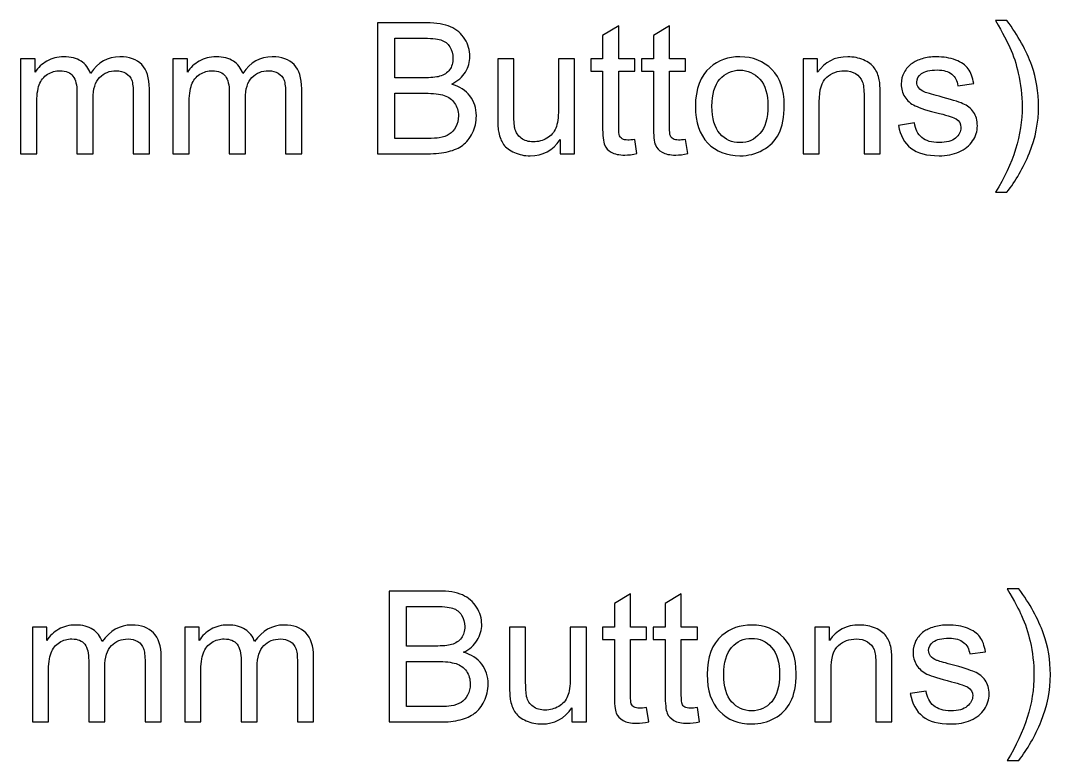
# Model space of a CAD drawing. Header units: millimetres. Extents: x 198 to 2433, y -984 to 145.
# Drawn here: x 1634.5 to 1777.5, y -302.9 to -200.2 of the extents above; entities that cross this region are included whole.
import ezdxf

# ---------------------------------------------------------------- set-up
doc = ezdxf.new("R2010")
doc.units = ezdxf.units.MM
doc.header["$MEASUREMENT"] = 0
doc.layers.add('Layer 1', color=7, linetype='Continuous')

msp = doc.modelspace()

# ---------------------------------------------------------------- linework, layer by layer
at = {"layer": 'Layer 1', "color": 250}
for points, knots in [([(1771.5139, -224.0077), (1771.5139, -224.0077), (1769.9137, -224.0077), (1769.9137, -224.0077), (1772.386, -220.0411), (1773.6221, -216.0702), (1773.6221, -212.0951), (1773.6221, -210.5415), (1773.4443, -209.0005), (1773.0887, -207.4723), (1772.8093, -206.2319), (1772.4156, -205.0424), (1771.9118, -203.8994), (1771.5901, -203.1585), (1770.9212, -201.9182), (1769.9137, -200.1825), (1769.9137, -200.1825), (1771.5139, -200.1825), (1771.5139, -200.1825), (1773.0633, -202.2568), (1774.2105, -204.3396), (1774.9556, -206.4309), (1775.5906, -208.2301), (1775.9081, -210.1139), (1775.9081, -212.0824), (1775.9081, -214.3134), (1775.4805, -216.4724), (1774.6254, -218.5552), (1773.7745, -220.638), (1772.7373, -222.4541), (1771.5139, -224.0077)], [0, 0, 0, 0, 0.1, 0.1, 0.1, 0.2, 0.2, 0.2, 0.3, 0.3, 0.3, 0.4, 0.4, 0.4, 0.5, 0.5, 0.5, 0.6, 0.6, 0.6, 0.7, 0.7, 0.7, 0.8, 0.8, 0.8, 0.9, 0.9, 0.9, 1, 1, 1, 1]), ([(1684.0829, -218.6737), (1684.0829, -218.6737), (1684.0829, -200.4873), (1684.0829, -200.4873), (1684.0829, -200.4873), (1690.907, -200.4873), (1690.907, -200.4873), (1692.2956, -200.4873), (1693.4089, -200.6693), (1694.2514, -201.0376), (1695.0896, -201.4059), (1695.7457, -201.9732), (1696.2199, -202.7394), (1696.6982, -203.5014), (1696.9353, -204.3015), (1696.9353, -205.1397), (1696.9353, -205.9144), (1696.7236, -206.6468), (1696.3045, -207.3326), (1695.8854, -208.0184), (1695.2504, -208.573), (1694.3995, -208.9963), (1695.5002, -209.318), (1696.3469, -209.8684), (1696.9353, -210.6473), (1697.528, -211.422), (1697.8243, -212.3406), (1697.8243, -213.399), (1697.8243, -214.2541), (1697.6423, -215.0457), (1697.2824, -215.7781), (1696.9226, -216.5105), (1696.4781, -217.0735), (1695.9489, -217.4714), (1695.4198, -217.8651), (1694.7551, -218.1657), (1693.9593, -218.3689), (1693.1592, -218.5721), (1692.1813, -218.6737), (1691.0213, -218.6737), (1691.0213, -218.6737), (1684.0829, -218.6737), (1684.0829, -218.6737)], [0, 0, 0, 0, 0.07142857, 0.07142857, 0.07142857, 0.14285714, 0.14285714, 0.14285714, 0.21428571, 0.21428571, 0.21428571, 0.28571429, 0.28571429, 0.28571429, 0.35714286, 0.35714286, 0.35714286, 0.42857143, 0.42857143, 0.42857143, 0.5, 0.5, 0.5, 0.57142857, 0.57142857, 0.57142857, 0.64285714, 0.64285714, 0.64285714, 0.71428571, 0.71428571, 0.71428571, 0.78571429, 0.78571429, 0.78571429, 0.85714286, 0.85714286, 0.85714286, 0.92857143, 0.92857143, 0.92857143, 1, 1, 1, 1]), ([(1719.8249, -216.6798), (1719.8249, -216.6798), (1720.1297, -218.6525), (1720.1297, -218.6525), (1719.5032, -218.7838), (1718.9401, -218.8515), (1718.4491, -218.8515), (1717.6405, -218.8515), (1717.014, -218.7245), (1716.5652, -218.4663), (1716.1207, -218.208), (1715.8075, -217.8736), (1715.6254, -217.4545), (1715.4434, -217.0354), (1715.3545, -216.1549), (1715.3545, -214.8129), (1715.3545, -214.8129), (1715.3545, -207.2183), (1715.3545, -207.2183), (1715.3545, -207.2183), (1713.7035, -207.2183), (1713.7035, -207.2183), (1713.7035, -207.2183), (1713.7035, -205.4911), (1713.7035, -205.4911), (1713.7035, -205.4911), (1715.3545, -205.4911), (1715.3545, -205.4911), (1715.3545, -205.4911), (1715.3545, -202.2314), (1715.3545, -202.2314), (1715.3545, -202.2314), (1717.5897, -200.8895), (1717.5897, -200.8895), (1717.5897, -200.8895), (1717.5897, -205.4911), (1717.5897, -205.4911), (1717.5897, -205.4911), (1719.8249, -205.4911), (1719.8249, -205.4911), (1719.8249, -205.4911), (1719.8249, -207.2183), (1719.8249, -207.2183), (1719.8249, -207.2183), (1717.5897, -207.2183), (1717.5897, -207.2183), (1717.5897, -207.2183), (1717.5897, -214.9399), (1717.5897, -214.9399), (1717.5897, -215.5791), (1717.6278, -215.9898), (1717.7082, -216.1718), (1717.7844, -216.3538), (1717.9114, -216.4978), (1718.0892, -216.6078), (1718.267, -216.7137), (1718.521, -216.7687), (1718.8512, -216.7687), (1719.0968, -216.7687), (1719.4227, -216.7391), (1719.8249, -216.6798)], [0, 0, 0, 0, 0.05, 0.05, 0.05, 0.1, 0.1, 0.1, 0.15, 0.15, 0.15, 0.2, 0.2, 0.2, 0.25, 0.25, 0.25, 0.3, 0.3, 0.3, 0.35, 0.35, 0.35, 0.4, 0.4, 0.4, 0.45, 0.45, 0.45, 0.5, 0.5, 0.5, 0.55, 0.55, 0.55, 0.6, 0.6, 0.6, 0.65, 0.65, 0.65, 0.7, 0.7, 0.7, 0.75, 0.75, 0.75, 0.8, 0.8, 0.8, 0.85, 0.85, 0.85, 0.9, 0.9, 0.9, 0.95, 0.95, 0.95, 1, 1, 1, 1]), ([(1726.8819, -216.6798), (1726.8819, -216.6798), (1727.1867, -218.6525), (1727.1867, -218.6525), (1726.5602, -218.7838), (1725.9971, -218.8515), (1725.5061, -218.8515), (1724.6975, -218.8515), (1724.071, -218.7245), (1723.6222, -218.4663), (1723.1777, -218.208), (1722.8645, -217.8736), (1722.6824, -217.4545), (1722.5004, -217.0354), (1722.4115, -216.1549), (1722.4115, -214.8129), (1722.4115, -214.8129), (1722.4115, -207.2183), (1722.4115, -207.2183), (1722.4115, -207.2183), (1720.7605, -207.2183), (1720.7605, -207.2183), (1720.7605, -207.2183), (1720.7605, -205.4911), (1720.7605, -205.4911), (1720.7605, -205.4911), (1722.4115, -205.4911), (1722.4115, -205.4911), (1722.4115, -205.4911), (1722.4115, -202.2314), (1722.4115, -202.2314), (1722.4115, -202.2314), (1724.6467, -200.8895), (1724.6467, -200.8895), (1724.6467, -200.8895), (1724.6467, -205.4911), (1724.6467, -205.4911), (1724.6467, -205.4911), (1726.8819, -205.4911), (1726.8819, -205.4911), (1726.8819, -205.4911), (1726.8819, -207.2183), (1726.8819, -207.2183), (1726.8819, -207.2183), (1724.6467, -207.2183), (1724.6467, -207.2183), (1724.6467, -207.2183), (1724.6467, -214.9399), (1724.6467, -214.9399), (1724.6467, -215.5791), (1724.6848, -215.9898), (1724.7652, -216.1718), (1724.8414, -216.3538), (1724.9684, -216.4978), (1725.1462, -216.6078), (1725.324, -216.7137), (1725.578, -216.7687), (1725.9082, -216.7687), (1726.1538, -216.7687), (1726.4797, -216.7391), (1726.8819, -216.6798)], [0, 0, 0, 0, 0.05, 0.05, 0.05, 0.1, 0.1, 0.1, 0.15, 0.15, 0.15, 0.2, 0.2, 0.2, 0.25, 0.25, 0.25, 0.3, 0.3, 0.3, 0.35, 0.35, 0.35, 0.4, 0.4, 0.4, 0.45, 0.45, 0.45, 0.5, 0.5, 0.5, 0.55, 0.55, 0.55, 0.6, 0.6, 0.6, 0.65, 0.65, 0.65, 0.7, 0.7, 0.7, 0.75, 0.75, 0.75, 0.8, 0.8, 0.8, 0.85, 0.85, 0.85, 0.9, 0.9, 0.9, 0.95, 0.95, 0.95, 1, 1, 1, 1]), ([(1686.4959, -208.1327), (1686.4959, -208.1327), (1690.4287, -208.1327), (1690.4287, -208.1327), (1691.4955, -208.1327), (1692.2617, -208.0607), (1692.7231, -207.921), (1693.337, -207.739), (1693.7984, -207.4342), (1694.1074, -207.0109), (1694.4165, -206.5875), (1694.5731, -206.0584), (1694.5731, -205.4191), (1694.5731, -204.8138), (1694.4292, -204.2804), (1694.1371, -203.8232), (1693.8492, -203.3617), (1693.4343, -203.0442), (1692.8967, -202.8749), (1692.3591, -202.7056), (1691.4362, -202.6209), (1690.1323, -202.6209), (1690.1323, -202.6209), (1686.4959, -202.6209), (1686.4959, -202.6209), (1686.4959, -202.6209), (1686.4959, -208.1327), (1686.4959, -208.1327)], [0, 0, 0, 0, 0.11111111, 0.11111111, 0.11111111, 0.22222222, 0.22222222, 0.22222222, 0.33333333, 0.33333333, 0.33333333, 0.44444444, 0.44444444, 0.44444444, 0.55555556, 0.55555556, 0.55555556, 0.66666667, 0.66666667, 0.66666667, 0.77777778, 0.77777778, 0.77777778, 0.88888889, 0.88888889, 0.88888889, 1, 1, 1, 1]), ([(1634.5317, -218.6737), (1634.5317, -218.6737), (1634.5317, -205.4911), (1634.5317, -205.4911), (1634.5317, -205.4911), (1636.5383, -205.4911), (1636.5383, -205.4911), (1636.5383, -205.4911), (1636.5383, -207.3538), (1636.5383, -207.3538), (1636.9489, -206.7103), (1637.4993, -206.1896), (1638.1851, -205.8001), (1638.8709, -205.4064), (1639.6498, -205.2117), (1640.5261, -205.2117), (1641.4998, -205.2117), (1642.2999, -205.4149), (1642.9222, -205.8171), (1643.5445, -206.2235), (1643.9847, -206.7865), (1644.2387, -207.5146), (1645.2886, -205.9779), (1646.6475, -205.2117), (1648.3239, -205.2117), (1649.6362, -205.2117), (1650.648, -205.5715), (1651.3507, -206.2954), (1652.0577, -207.0193), (1652.4133, -208.1327), (1652.4133, -209.6355), (1652.4133, -209.6355), (1652.4133, -218.6737), (1652.4133, -218.6737), (1652.4133, -218.6737), (1650.1781, -218.6737), (1650.1781, -218.6737), (1650.1781, -218.6737), (1650.1781, -210.3764), (1650.1781, -210.3764), (1650.1781, -209.4874), (1650.1019, -208.8439), (1649.958, -208.4502), (1649.814, -208.0565), (1649.5516, -207.7432), (1649.1663, -207.5019), (1648.7853, -207.2606), (1648.3366, -207.1421), (1647.8244, -207.1421), (1646.893, -207.1421), (1646.1226, -207.4511), (1645.5087, -208.065), (1644.8949, -208.683), (1644.5901, -209.6694), (1644.5901, -211.0241), (1644.5901, -211.0241), (1644.5901, -218.6737), (1644.5901, -218.6737), (1644.5901, -218.6737), (1642.3549, -218.6737), (1642.3549, -218.6737), (1642.3549, -218.6737), (1642.3549, -210.1181), (1642.3549, -210.1181), (1642.3549, -209.1275), (1642.1729, -208.3825), (1641.8088, -207.8872), (1641.4447, -207.3919), (1640.8478, -207.1421), (1640.0223, -207.1421), (1639.3958, -207.1421), (1638.8158, -207.3072), (1638.2824, -207.6374), (1637.749, -207.9676), (1637.3638, -208.4502), (1637.1225, -209.0894), (1636.8854, -209.7244), (1636.7669, -210.6431), (1636.7669, -211.8411), (1636.7669, -211.8411), (1636.7669, -218.6737), (1636.7669, -218.6737), (1636.7669, -218.6737), (1634.5317, -218.6737), (1634.5317, -218.6737)], [0, 0, 0, 0, 0.03571429, 0.03571429, 0.03571429, 0.07142857, 0.07142857, 0.07142857, 0.10714286, 0.10714286, 0.10714286, 0.14285714, 0.14285714, 0.14285714, 0.17857143, 0.17857143, 0.17857143, 0.21428571, 0.21428571, 0.21428571, 0.25, 0.25, 0.25, 0.28571429, 0.28571429, 0.28571429, 0.32142857, 0.32142857, 0.32142857, 0.35714286, 0.35714286, 0.35714286, 0.39285714, 0.39285714, 0.39285714, 0.42857143, 0.42857143, 0.42857143, 0.46428571, 0.46428571, 0.46428571, 0.5, 0.5, 0.5, 0.53571429, 0.53571429, 0.53571429, 0.57142857, 0.57142857, 0.57142857, 0.60714286, 0.60714286, 0.60714286, 0.64285714, 0.64285714, 0.64285714, 0.67857143, 0.67857143, 0.67857143, 0.71428571, 0.71428571, 0.71428571, 0.75, 0.75, 0.75, 0.78571429, 0.78571429, 0.78571429, 0.82142857, 0.82142857, 0.82142857, 0.85714286, 0.85714286, 0.85714286, 0.89285714, 0.89285714, 0.89285714, 0.92857143, 0.92857143, 0.92857143, 0.96428571, 0.96428571, 0.96428571, 1, 1, 1, 1]), ([(1655.6899, -218.6737), (1655.6899, -218.6737), (1655.6899, -205.4911), (1655.6899, -205.4911), (1655.6899, -205.4911), (1657.6965, -205.4911), (1657.6965, -205.4911), (1657.6965, -205.4911), (1657.6965, -207.3538), (1657.6965, -207.3538), (1658.1071, -206.7103), (1658.6575, -206.1896), (1659.3433, -205.8001), (1660.0291, -205.4064), (1660.808, -205.2117), (1661.6843, -205.2117), (1662.658, -205.2117), (1663.4581, -205.4149), (1664.0804, -205.8171), (1664.7027, -206.2235), (1665.1429, -206.7865), (1665.3969, -207.5146), (1666.4468, -205.9779), (1667.8057, -205.2117), (1669.4821, -205.2117), (1670.7944, -205.2117), (1671.8062, -205.5715), (1672.5089, -206.2954), (1673.2159, -207.0193), (1673.5715, -208.1327), (1673.5715, -209.6355), (1673.5715, -209.6355), (1673.5715, -218.6737), (1673.5715, -218.6737), (1673.5715, -218.6737), (1671.3363, -218.6737), (1671.3363, -218.6737), (1671.3363, -218.6737), (1671.3363, -210.3764), (1671.3363, -210.3764), (1671.3363, -209.4874), (1671.2601, -208.8439), (1671.1162, -208.4502), (1670.9722, -208.0565), (1670.7098, -207.7432), (1670.3245, -207.5019), (1669.9435, -207.2606), (1669.4948, -207.1421), (1668.9826, -207.1421), (1668.0512, -207.1421), (1667.2808, -207.4511), (1666.6669, -208.065), (1666.0531, -208.683), (1665.7483, -209.6694), (1665.7483, -211.0241), (1665.7483, -211.0241), (1665.7483, -218.6737), (1665.7483, -218.6737), (1665.7483, -218.6737), (1663.5131, -218.6737), (1663.5131, -218.6737), (1663.5131, -218.6737), (1663.5131, -210.1181), (1663.5131, -210.1181), (1663.5131, -209.1275), (1663.3311, -208.3825), (1662.967, -207.8872), (1662.6029, -207.3919), (1662.006, -207.1421), (1661.1805, -207.1421), (1660.554, -207.1421), (1659.974, -207.3072), (1659.4406, -207.6374), (1658.9072, -207.9676), (1658.522, -208.4502), (1658.2807, -209.0894), (1658.0436, -209.7244), (1657.9251, -210.6431), (1657.9251, -211.8411), (1657.9251, -211.8411), (1657.9251, -218.6737), (1657.9251, -218.6737), (1657.9251, -218.6737), (1655.6899, -218.6737), (1655.6899, -218.6737)], [0, 0, 0, 0, 0.03571429, 0.03571429, 0.03571429, 0.07142857, 0.07142857, 0.07142857, 0.10714286, 0.10714286, 0.10714286, 0.14285714, 0.14285714, 0.14285714, 0.17857143, 0.17857143, 0.17857143, 0.21428571, 0.21428571, 0.21428571, 0.25, 0.25, 0.25, 0.28571429, 0.28571429, 0.28571429, 0.32142857, 0.32142857, 0.32142857, 0.35714286, 0.35714286, 0.35714286, 0.39285714, 0.39285714, 0.39285714, 0.42857143, 0.42857143, 0.42857143, 0.46428571, 0.46428571, 0.46428571, 0.5, 0.5, 0.5, 0.53571429, 0.53571429, 0.53571429, 0.57142857, 0.57142857, 0.57142857, 0.60714286, 0.60714286, 0.60714286, 0.64285714, 0.64285714, 0.64285714, 0.67857143, 0.67857143, 0.67857143, 0.71428571, 0.71428571, 0.71428571, 0.75, 0.75, 0.75, 0.78571429, 0.78571429, 0.78571429, 0.82142857, 0.82142857, 0.82142857, 0.85714286, 0.85714286, 0.85714286, 0.89285714, 0.89285714, 0.89285714, 0.92857143, 0.92857143, 0.92857143, 0.96428571, 0.96428571, 0.96428571, 1, 1, 1, 1]), ([(1709.4575, -218.6737), (1709.4575, -218.6737), (1709.4575, -216.7137), (1709.4575, -216.7137), (1708.433, -218.208), (1707.0445, -218.9531), (1705.2877, -218.9531), (1704.513, -218.9531), (1703.7891, -218.8049), (1703.116, -218.5086), (1702.4429, -218.208), (1701.9433, -217.8355), (1701.6174, -217.3868), (1701.2914, -216.9338), (1701.0628, -216.3835), (1700.9316, -215.7315), (1700.8427, -215.2913), (1700.7961, -214.597), (1700.7961, -213.6487), (1700.7961, -213.6487), (1700.7961, -205.4911), (1700.7961, -205.4911), (1700.7961, -205.4911), (1703.0313, -205.4911), (1703.0313, -205.4911), (1703.0313, -205.4911), (1703.0313, -212.7851), (1703.0313, -212.7851), (1703.0313, -213.9493), (1703.0779, -214.7367), (1703.1668, -215.1389), (1703.3065, -215.7273), (1703.6028, -216.1845), (1704.06, -216.5189), (1704.513, -216.8534), (1705.0718, -217.0227), (1705.7406, -217.0227), (1706.4095, -217.0227), (1707.036, -216.8534), (1707.6202, -216.5105), (1708.2044, -216.1676), (1708.6193, -215.6977), (1708.8648, -215.1092), (1709.1061, -214.5208), (1709.2289, -213.6614), (1709.2289, -212.5396), (1709.2289, -212.5396), (1709.2289, -205.4911), (1709.2289, -205.4911), (1709.2289, -205.4911), (1711.4641, -205.4911), (1711.4641, -205.4911), (1711.4641, -205.4911), (1711.4641, -218.6737), (1711.4641, -218.6737), (1711.4641, -218.6737), (1709.4575, -218.6737), (1709.4575, -218.6737)], [0, 0, 0, 0, 0.05263158, 0.05263158, 0.05263158, 0.10526316, 0.10526316, 0.10526316, 0.15789474, 0.15789474, 0.15789474, 0.21052632, 0.21052632, 0.21052632, 0.26315789, 0.26315789, 0.26315789, 0.31578947, 0.31578947, 0.31578947, 0.36842105, 0.36842105, 0.36842105, 0.42105263, 0.42105263, 0.42105263, 0.47368421, 0.47368421, 0.47368421, 0.52631579, 0.52631579, 0.52631579, 0.57894737, 0.57894737, 0.57894737, 0.63157895, 0.63157895, 0.63157895, 0.68421053, 0.68421053, 0.68421053, 0.73684211, 0.73684211, 0.73684211, 0.78947368, 0.78947368, 0.78947368, 0.84210526, 0.84210526, 0.84210526, 0.89473684, 0.89473684, 0.89473684, 0.94736842, 0.94736842, 0.94736842, 1, 1, 1, 1]), ([(1728.2493, -212.0824), (1728.2493, -209.6482), (1728.9266, -207.8448), (1730.2855, -206.6722), (1731.4158, -205.6985), (1732.8001, -205.2117), (1734.43, -205.2117), (1736.2376, -205.2117), (1737.7193, -205.8044), (1738.8707, -206.9897), (1740.018, -208.1708), (1740.5937, -209.8091), (1740.5937, -211.8961), (1740.5937, -213.5895), (1740.3397, -214.9187), (1739.8317, -215.8882), (1739.3237, -216.8576), (1738.5829, -217.6111), (1737.6092, -218.1488), (1736.6398, -218.6864), (1735.5772, -218.9531), (1734.43, -218.9531), (1732.5842, -218.9531), (1731.0941, -218.3647), (1729.9553, -217.1836), (1728.8166, -216.0025), (1728.2493, -214.3007), (1728.2493, -212.0824)], [0, 0, 0, 0, 0.11111111, 0.11111111, 0.11111111, 0.22222222, 0.22222222, 0.22222222, 0.33333333, 0.33333333, 0.33333333, 0.44444444, 0.44444444, 0.44444444, 0.55555556, 0.55555556, 0.55555556, 0.66666667, 0.66666667, 0.66666667, 0.77777778, 0.77777778, 0.77777778, 0.88888889, 0.88888889, 0.88888889, 1, 1, 1, 1]), ([(1743.2141, -218.6737), (1743.2141, -218.6737), (1743.2141, -205.4911), (1743.2141, -205.4911), (1743.2141, -205.4911), (1745.2207, -205.4911), (1745.2207, -205.4911), (1745.2207, -205.4911), (1745.2207, -207.3622), (1745.2207, -207.3622), (1746.1859, -205.9271), (1747.5829, -205.2117), (1749.4075, -205.2117), (1750.2033, -205.2117), (1750.9315, -205.3556), (1751.5961, -205.6393), (1752.2607, -205.9229), (1752.7603, -206.2997), (1753.0905, -206.7611), (1753.4207, -207.2225), (1753.6535, -207.7729), (1753.7847, -208.4079), (1753.8652, -208.8227), (1753.9075, -209.5466), (1753.9075, -210.5796), (1753.9075, -210.5796), (1753.9075, -218.6737), (1753.9075, -218.6737), (1753.9075, -218.6737), (1751.6723, -218.6737), (1751.6723, -218.6737), (1751.6723, -218.6737), (1751.6723, -210.6642), (1751.6723, -210.6642), (1751.6723, -209.7541), (1751.5876, -209.0725), (1751.4141, -208.6238), (1751.2405, -208.175), (1750.9315, -207.8152), (1750.4912, -207.5443), (1750.0509, -207.2776), (1749.5302, -207.1421), (1748.9376, -207.1421), (1747.9893, -207.1421), (1747.1723, -207.4427), (1746.4822, -208.048), (1745.7922, -208.6492), (1745.4493, -209.7964), (1745.4493, -211.4813), (1745.4493, -211.4813), (1745.4493, -218.6737), (1745.4493, -218.6737), (1745.4493, -218.6737), (1743.2141, -218.6737), (1743.2141, -218.6737)], [0, 0, 0, 0, 0.05555556, 0.05555556, 0.05555556, 0.11111111, 0.11111111, 0.11111111, 0.16666667, 0.16666667, 0.16666667, 0.22222222, 0.22222222, 0.22222222, 0.27777778, 0.27777778, 0.27777778, 0.33333333, 0.33333333, 0.33333333, 0.38888889, 0.38888889, 0.38888889, 0.44444444, 0.44444444, 0.44444444, 0.5, 0.5, 0.5, 0.55555556, 0.55555556, 0.55555556, 0.61111111, 0.61111111, 0.61111111, 0.66666667, 0.66666667, 0.66666667, 0.72222222, 0.72222222, 0.72222222, 0.77777778, 0.77777778, 0.77777778, 0.83333333, 0.83333333, 0.83333333, 0.88888889, 0.88888889, 0.88888889, 0.94444444, 0.94444444, 0.94444444, 1, 1, 1, 1]), ([(1756.4517, -214.7367), (1756.4517, -214.7367), (1758.6615, -214.3811), (1758.6615, -214.3811), (1758.7843, -215.2659), (1759.1314, -215.9432), (1759.6987, -216.4173), (1760.2659, -216.8872), (1761.0618, -217.1243), (1762.0778, -217.1243), (1763.1065, -217.1243), (1763.8685, -216.9169), (1764.368, -216.4978), (1764.8633, -216.0829), (1765.1131, -215.5918), (1765.1131, -215.0288), (1765.1131, -214.525), (1764.8887, -214.1271), (1764.4442, -213.8392), (1764.131, -213.6403), (1763.369, -213.3905), (1762.1582, -213.0815), (1760.5242, -212.6708), (1759.3939, -212.3152), (1758.7589, -212.0147), (1758.1281, -211.7099), (1757.6497, -211.295), (1757.3238, -210.7616), (1756.9978, -210.2324), (1756.8327, -209.644), (1756.8327, -209.0005), (1756.8327, -208.4121), (1756.9682, -207.8702), (1757.2349, -207.3707), (1757.5058, -206.8712), (1757.8699, -206.4563), (1758.3313, -206.1261), (1758.6784, -205.8721), (1759.1526, -205.6562), (1759.7495, -205.4784), (1760.3506, -205.3006), (1760.9898, -205.2117), (1761.6756, -205.2117), (1762.7086, -205.2117), (1763.6145, -205.3599), (1764.3934, -205.6604), (1765.1766, -205.9568), (1765.7523, -206.3632), (1766.1249, -206.8712), (1766.4932, -207.3834), (1766.7514, -208.065), (1766.8911, -208.9201), (1766.8911, -208.9201), (1764.7067, -209.2249), (1764.7067, -209.2249), (1764.6093, -208.5391), (1764.3215, -208.0015), (1763.8473, -207.6162), (1763.3732, -207.231), (1762.7043, -207.0405), (1761.8365, -207.0405), (1760.8163, -207.0405), (1760.0839, -207.2098), (1759.6479, -207.5485), (1759.2118, -207.8872), (1758.9917, -208.2851), (1758.9917, -208.7381), (1758.9917, -209.0259), (1759.0806, -209.2884), (1759.2626, -209.5212), (1759.4447, -209.7583), (1759.7283, -209.9573), (1760.1178, -210.1139), (1760.3421, -210.1986), (1760.9941, -210.3891), (1762.0863, -210.6854), (1763.6611, -211.1045), (1764.7617, -211.4516), (1765.3883, -211.7183), (1766.0148, -211.985), (1766.5059, -212.3787), (1766.8615, -212.8867), (1767.2213, -213.399), (1767.3991, -214.034), (1767.3991, -214.796), (1767.3991, -215.5368), (1767.1832, -216.2353), (1766.7472, -216.8915), (1766.3111, -217.5476), (1765.6846, -218.0556), (1764.8676, -218.4155), (1764.0463, -218.7753), (1763.1192, -218.9531), (1762.0863, -218.9531), (1760.376, -218.9531), (1759.0679, -218.5975), (1758.1704, -217.8905), (1757.273, -217.1793), (1756.7015, -216.1295), (1756.4517, -214.7367)], [0, 0, 0, 0, 0.03030303, 0.03030303, 0.03030303, 0.06060606, 0.06060606, 0.06060606, 0.09090909, 0.09090909, 0.09090909, 0.12121212, 0.12121212, 0.12121212, 0.15151515, 0.15151515, 0.15151515, 0.18181818, 0.18181818, 0.18181818, 0.21212121, 0.21212121, 0.21212121, 0.24242424, 0.24242424, 0.24242424, 0.27272727, 0.27272727, 0.27272727, 0.3030303, 0.3030303, 0.3030303, 0.33333333, 0.33333333, 0.33333333, 0.36363636, 0.36363636, 0.36363636, 0.39393939, 0.39393939, 0.39393939, 0.42424242, 0.42424242, 0.42424242, 0.45454545, 0.45454545, 0.45454545, 0.48484848, 0.48484848, 0.48484848, 0.51515152, 0.51515152, 0.51515152, 0.54545455, 0.54545455, 0.54545455, 0.57575758, 0.57575758, 0.57575758, 0.60606061, 0.60606061, 0.60606061, 0.63636364, 0.63636364, 0.63636364, 0.66666667, 0.66666667, 0.66666667, 0.6969697, 0.6969697, 0.6969697, 0.72727273, 0.72727273, 0.72727273, 0.75757576, 0.75757576, 0.75757576, 0.78787879, 0.78787879, 0.78787879, 0.81818182, 0.81818182, 0.81818182, 0.84848485, 0.84848485, 0.84848485, 0.87878788, 0.87878788, 0.87878788, 0.90909091, 0.90909091, 0.90909091, 0.93939394, 0.93939394, 0.93939394, 0.96969697, 0.96969697, 0.96969697, 1, 1, 1, 1]), ([(1730.5353, -212.0866), (1730.5353, -213.7715), (1730.9036, -215.033), (1731.6402, -215.867), (1732.381, -216.7052), (1733.3081, -217.1243), (1734.43, -217.1243), (1735.5391, -217.1243), (1736.462, -216.7052), (1737.2028, -215.8628), (1737.9394, -215.0203), (1738.3077, -213.7376), (1738.3077, -212.0147), (1738.3077, -210.3891), (1737.9352, -209.1572), (1737.1943, -208.3232), (1736.4535, -207.485), (1735.5306, -207.0659), (1734.43, -207.0659), (1733.3081, -207.0659), (1732.381, -207.4808), (1731.6402, -208.3147), (1730.9036, -209.1487), (1730.5353, -210.406), (1730.5353, -212.0866)], [0, 0, 0, 0, 0.125, 0.125, 0.125, 0.25, 0.25, 0.25, 0.375, 0.375, 0.375, 0.5, 0.5, 0.5, 0.625, 0.625, 0.625, 0.75, 0.75, 0.75, 0.875, 0.875, 0.875, 1, 1, 1, 1]), ([(1686.4959, -216.5401), (1686.4959, -216.5401), (1691.0256, -216.5401), (1691.0256, -216.5401), (1691.8045, -216.5401), (1692.3506, -216.5105), (1692.6681, -216.4512), (1693.2184, -216.3538), (1693.6841, -216.1887), (1694.0566, -215.9559), (1694.4292, -215.7231), (1694.734, -215.3844), (1694.9753, -214.9399), (1695.2166, -214.4954), (1695.3351, -213.9832), (1695.3351, -213.4032), (1695.3351, -212.7216), (1695.1615, -212.1332), (1694.8102, -211.6294), (1694.463, -211.1257), (1693.9804, -210.7743), (1693.3624, -210.5711), (1692.7485, -210.3679), (1691.8595, -210.2663), (1690.7038, -210.2663), (1690.7038, -210.2663), (1686.4959, -210.2663), (1686.4959, -210.2663), (1686.4959, -210.2663), (1686.4959, -216.5401), (1686.4959, -216.5401)], [0, 0, 0, 0, 0.1, 0.1, 0.1, 0.2, 0.2, 0.2, 0.3, 0.3, 0.3, 0.4, 0.4, 0.4, 0.5, 0.5, 0.5, 0.6, 0.6, 0.6, 0.7, 0.7, 0.7, 0.8, 0.8, 0.8, 0.9, 0.9, 0.9, 1, 1, 1, 1]), ([(1685.7208, -297.5711), (1685.7208, -297.5711), (1685.7208, -279.3847), (1685.7208, -279.3847), (1685.7208, -279.3847), (1692.5449, -279.3847), (1692.5449, -279.3847), (1693.9335, -279.3847), (1695.0468, -279.5667), (1695.8893, -279.935), (1696.7275, -280.3033), (1697.3836, -280.8706), (1697.8578, -281.6368), (1698.3361, -282.3988), (1698.5732, -283.1989), (1698.5732, -284.0371), (1698.5732, -284.8118), (1698.3615, -285.5442), (1697.9424, -286.23), (1697.5233, -286.9158), (1696.8883, -287.4704), (1696.0374, -287.8937), (1697.1381, -288.2154), (1697.9848, -288.7658), (1698.5732, -289.5447), (1699.1659, -290.3194), (1699.4622, -291.238), (1699.4622, -292.2964), (1699.4622, -293.1515), (1699.2802, -293.9431), (1698.9203, -294.6755), (1698.5605, -295.4079), (1698.116, -295.9709), (1697.5868, -296.3688), (1697.0577, -296.7625), (1696.393, -297.0631), (1695.5972, -297.2663), (1694.7971, -297.4695), (1693.8192, -297.5711), (1692.6592, -297.5711), (1692.6592, -297.5711), (1685.7208, -297.5711), (1685.7208, -297.5711)], [0, 0, 0, 0, 0.07142857, 0.07142857, 0.07142857, 0.14285714, 0.14285714, 0.14285714, 0.21428571, 0.21428571, 0.21428571, 0.28571429, 0.28571429, 0.28571429, 0.35714286, 0.35714286, 0.35714286, 0.42857143, 0.42857143, 0.42857143, 0.5, 0.5, 0.5, 0.57142857, 0.57142857, 0.57142857, 0.64285714, 0.64285714, 0.64285714, 0.71428571, 0.71428571, 0.71428571, 0.78571429, 0.78571429, 0.78571429, 0.85714286, 0.85714286, 0.85714286, 0.92857143, 0.92857143, 0.92857143, 1, 1, 1, 1]), ([(1721.4628, -295.5772), (1721.4628, -295.5772), (1721.7676, -297.5499), (1721.7676, -297.5499), (1721.1411, -297.6812), (1720.578, -297.7489), (1720.087, -297.7489), (1719.2784, -297.7489), (1718.6519, -297.6219), (1718.2031, -297.3637), (1717.7586, -297.1054), (1717.4454, -296.771), (1717.2633, -296.3519), (1717.0813, -295.9328), (1716.9924, -295.0523), (1716.9924, -293.7103), (1716.9924, -293.7103), (1716.9924, -286.1157), (1716.9924, -286.1157), (1716.9924, -286.1157), (1715.3414, -286.1157), (1715.3414, -286.1157), (1715.3414, -286.1157), (1715.3414, -284.3885), (1715.3414, -284.3885), (1715.3414, -284.3885), (1716.9924, -284.3885), (1716.9924, -284.3885), (1716.9924, -284.3885), (1716.9924, -281.1288), (1716.9924, -281.1288), (1716.9924, -281.1288), (1719.2276, -279.7869), (1719.2276, -279.7869), (1719.2276, -279.7869), (1719.2276, -284.3885), (1719.2276, -284.3885), (1719.2276, -284.3885), (1721.4628, -284.3885), (1721.4628, -284.3885), (1721.4628, -284.3885), (1721.4628, -286.1157), (1721.4628, -286.1157), (1721.4628, -286.1157), (1719.2276, -286.1157), (1719.2276, -286.1157), (1719.2276, -286.1157), (1719.2276, -293.8373), (1719.2276, -293.8373), (1719.2276, -294.4765), (1719.2657, -294.8872), (1719.3461, -295.0692), (1719.4223, -295.2512), (1719.5493, -295.3952), (1719.7271, -295.5052), (1719.9049, -295.6111), (1720.1589, -295.6661), (1720.4891, -295.6661), (1720.7347, -295.6661), (1721.0606, -295.6365), (1721.4628, -295.5772)], [0, 0, 0, 0, 0.05, 0.05, 0.05, 0.1, 0.1, 0.1, 0.15, 0.15, 0.15, 0.2, 0.2, 0.2, 0.25, 0.25, 0.25, 0.3, 0.3, 0.3, 0.35, 0.35, 0.35, 0.4, 0.4, 0.4, 0.45, 0.45, 0.45, 0.5, 0.5, 0.5, 0.55, 0.55, 0.55, 0.6, 0.6, 0.6, 0.65, 0.65, 0.65, 0.7, 0.7, 0.7, 0.75, 0.75, 0.75, 0.8, 0.8, 0.8, 0.85, 0.85, 0.85, 0.9, 0.9, 0.9, 0.95, 0.95, 0.95, 1, 1, 1, 1]), ([(1728.5198, -295.5772), (1728.5198, -295.5772), (1728.8246, -297.5499), (1728.8246, -297.5499), (1728.1981, -297.6812), (1727.635, -297.7489), (1727.144, -297.7489), (1726.3354, -297.7489), (1725.7089, -297.6219), (1725.2601, -297.3637), (1724.8156, -297.1054), (1724.5024, -296.771), (1724.3203, -296.3519), (1724.1383, -295.9328), (1724.0494, -295.0523), (1724.0494, -293.7103), (1724.0494, -293.7103), (1724.0494, -286.1157), (1724.0494, -286.1157), (1724.0494, -286.1157), (1722.3984, -286.1157), (1722.3984, -286.1157), (1722.3984, -286.1157), (1722.3984, -284.3885), (1722.3984, -284.3885), (1722.3984, -284.3885), (1724.0494, -284.3885), (1724.0494, -284.3885), (1724.0494, -284.3885), (1724.0494, -281.1288), (1724.0494, -281.1288), (1724.0494, -281.1288), (1726.2846, -279.7869), (1726.2846, -279.7869), (1726.2846, -279.7869), (1726.2846, -284.3885), (1726.2846, -284.3885), (1726.2846, -284.3885), (1728.5198, -284.3885), (1728.5198, -284.3885), (1728.5198, -284.3885), (1728.5198, -286.1157), (1728.5198, -286.1157), (1728.5198, -286.1157), (1726.2846, -286.1157), (1726.2846, -286.1157), (1726.2846, -286.1157), (1726.2846, -293.8373), (1726.2846, -293.8373), (1726.2846, -294.4765), (1726.3227, -294.8872), (1726.4031, -295.0692), (1726.4793, -295.2512), (1726.6063, -295.3952), (1726.7841, -295.5052), (1726.9619, -295.6111), (1727.2159, -295.6661), (1727.5461, -295.6661), (1727.7917, -295.6661), (1728.1176, -295.6365), (1728.5198, -295.5772)], [0, 0, 0, 0, 0.05, 0.05, 0.05, 0.1, 0.1, 0.1, 0.15, 0.15, 0.15, 0.2, 0.2, 0.2, 0.25, 0.25, 0.25, 0.3, 0.3, 0.3, 0.35, 0.35, 0.35, 0.4, 0.4, 0.4, 0.45, 0.45, 0.45, 0.5, 0.5, 0.5, 0.55, 0.55, 0.55, 0.6, 0.6, 0.6, 0.65, 0.65, 0.65, 0.7, 0.7, 0.7, 0.75, 0.75, 0.75, 0.8, 0.8, 0.8, 0.85, 0.85, 0.85, 0.9, 0.9, 0.9, 0.95, 0.95, 0.95, 1, 1, 1, 1]), ([(1773.1518, -302.9051), (1773.1518, -302.9051), (1771.5516, -302.9051), (1771.5516, -302.9051), (1774.0239, -298.9385), (1775.26, -294.9676), (1775.26, -290.9925), (1775.26, -289.4389), (1775.0822, -287.8979), (1774.7266, -286.3697), (1774.4472, -285.1293), (1774.0535, -283.9398), (1773.5497, -282.7968), (1773.228, -282.0559), (1772.5591, -280.8156), (1771.5516, -279.0799), (1771.5516, -279.0799), (1773.1518, -279.0799), (1773.1518, -279.0799), (1774.7012, -281.1542), (1775.8484, -283.237), (1776.5935, -285.3283), (1777.2285, -287.1275), (1777.546, -289.0113), (1777.546, -290.9798), (1777.546, -293.2108), (1777.1184, -295.3698), (1776.2633, -297.4526), (1775.4124, -299.5354), (1774.3752, -301.3515), (1773.1518, -302.9051)], [0, 0, 0, 0, 0.1, 0.1, 0.1, 0.2, 0.2, 0.2, 0.3, 0.3, 0.3, 0.4, 0.4, 0.4, 0.5, 0.5, 0.5, 0.6, 0.6, 0.6, 0.7, 0.7, 0.7, 0.8, 0.8, 0.8, 0.9, 0.9, 0.9, 1, 1, 1, 1]), ([(1688.1338, -287.0301), (1688.1338, -287.0301), (1692.0666, -287.0301), (1692.0666, -287.0301), (1693.1334, -287.0301), (1693.8996, -286.9581), (1694.361, -286.8184), (1694.9749, -286.6364), (1695.4363, -286.3316), (1695.7453, -285.9083), (1696.0544, -285.4849), (1696.211, -284.9558), (1696.211, -284.3165), (1696.211, -283.7112), (1696.0671, -283.1778), (1695.775, -282.7206), (1695.4871, -282.2591), (1695.0722, -281.9416), (1694.5346, -281.7723), (1693.997, -281.603), (1693.0741, -281.5183), (1691.7702, -281.5183), (1691.7702, -281.5183), (1688.1338, -281.5183), (1688.1338, -281.5183), (1688.1338, -281.5183), (1688.1338, -287.0301), (1688.1338, -287.0301)], [0, 0, 0, 0, 0.11111111, 0.11111111, 0.11111111, 0.22222222, 0.22222222, 0.22222222, 0.33333333, 0.33333333, 0.33333333, 0.44444444, 0.44444444, 0.44444444, 0.55555556, 0.55555556, 0.55555556, 0.66666667, 0.66666667, 0.66666667, 0.77777778, 0.77777778, 0.77777778, 0.88888889, 0.88888889, 0.88888889, 1, 1, 1, 1]), ([(1636.1696, -297.5711), (1636.1696, -297.5711), (1636.1696, -284.3885), (1636.1696, -284.3885), (1636.1696, -284.3885), (1638.1762, -284.3885), (1638.1762, -284.3885), (1638.1762, -284.3885), (1638.1762, -286.2512), (1638.1762, -286.2512), (1638.5868, -285.6077), (1639.1372, -285.087), (1639.823, -284.6975), (1640.5088, -284.3038), (1641.2877, -284.1091), (1642.164, -284.1091), (1643.1377, -284.1091), (1643.9378, -284.3123), (1644.5601, -284.7145), (1645.1824, -285.1209), (1645.6226, -285.6839), (1645.8766, -286.412), (1646.9265, -284.8753), (1648.2854, -284.1091), (1649.9618, -284.1091), (1651.2741, -284.1091), (1652.2859, -284.4689), (1652.9886, -285.1928), (1653.6956, -285.9167), (1654.0512, -287.0301), (1654.0512, -288.5329), (1654.0512, -288.5329), (1654.0512, -297.5711), (1654.0512, -297.5711), (1654.0512, -297.5711), (1651.816, -297.5711), (1651.816, -297.5711), (1651.816, -297.5711), (1651.816, -289.2738), (1651.816, -289.2738), (1651.816, -288.3848), (1651.7398, -287.7413), (1651.5959, -287.3476), (1651.4519, -286.9539), (1651.1895, -286.6406), (1650.8042, -286.3993), (1650.4232, -286.158), (1649.9745, -286.0395), (1649.4623, -286.0395), (1648.5309, -286.0395), (1647.7605, -286.3485), (1647.1466, -286.9624), (1646.5328, -287.5804), (1646.228, -288.5668), (1646.228, -289.9215), (1646.228, -289.9215), (1646.228, -297.5711), (1646.228, -297.5711), (1646.228, -297.5711), (1643.9928, -297.5711), (1643.9928, -297.5711), (1643.9928, -297.5711), (1643.9928, -289.0155), (1643.9928, -289.0155), (1643.9928, -288.0249), (1643.8108, -287.2799), (1643.4467, -286.7846), (1643.0826, -286.2893), (1642.4857, -286.0395), (1641.6602, -286.0395), (1641.0337, -286.0395), (1640.4537, -286.2046), (1639.9203, -286.5348), (1639.3869, -286.865), (1639.0017, -287.3476), (1638.7604, -287.9868), (1638.5233, -288.6218), (1638.4048, -289.5405), (1638.4048, -290.7385), (1638.4048, -290.7385), (1638.4048, -297.5711), (1638.4048, -297.5711), (1638.4048, -297.5711), (1636.1696, -297.5711), (1636.1696, -297.5711)], [0, 0, 0, 0, 0.03571429, 0.03571429, 0.03571429, 0.07142857, 0.07142857, 0.07142857, 0.10714286, 0.10714286, 0.10714286, 0.14285714, 0.14285714, 0.14285714, 0.17857143, 0.17857143, 0.17857143, 0.21428571, 0.21428571, 0.21428571, 0.25, 0.25, 0.25, 0.28571429, 0.28571429, 0.28571429, 0.32142857, 0.32142857, 0.32142857, 0.35714286, 0.35714286, 0.35714286, 0.39285714, 0.39285714, 0.39285714, 0.42857143, 0.42857143, 0.42857143, 0.46428571, 0.46428571, 0.46428571, 0.5, 0.5, 0.5, 0.53571429, 0.53571429, 0.53571429, 0.57142857, 0.57142857, 0.57142857, 0.60714286, 0.60714286, 0.60714286, 0.64285714, 0.64285714, 0.64285714, 0.67857143, 0.67857143, 0.67857143, 0.71428571, 0.71428571, 0.71428571, 0.75, 0.75, 0.75, 0.78571429, 0.78571429, 0.78571429, 0.82142857, 0.82142857, 0.82142857, 0.85714286, 0.85714286, 0.85714286, 0.89285714, 0.89285714, 0.89285714, 0.92857143, 0.92857143, 0.92857143, 0.96428571, 0.96428571, 0.96428571, 1, 1, 1, 1]), ([(1657.3278, -297.5711), (1657.3278, -297.5711), (1657.3278, -284.3885), (1657.3278, -284.3885), (1657.3278, -284.3885), (1659.3344, -284.3885), (1659.3344, -284.3885), (1659.3344, -284.3885), (1659.3344, -286.2512), (1659.3344, -286.2512), (1659.745, -285.6077), (1660.2954, -285.087), (1660.9812, -284.6975), (1661.667, -284.3038), (1662.4459, -284.1091), (1663.3222, -284.1091), (1664.2959, -284.1091), (1665.096, -284.3123), (1665.7183, -284.7145), (1666.3406, -285.1209), (1666.7808, -285.6839), (1667.0348, -286.412), (1668.0847, -284.8753), (1669.4436, -284.1091), (1671.12, -284.1091), (1672.4323, -284.1091), (1673.4441, -284.4689), (1674.1468, -285.1928), (1674.8538, -285.9167), (1675.2094, -287.0301), (1675.2094, -288.5329), (1675.2094, -288.5329), (1675.2094, -297.5711), (1675.2094, -297.5711), (1675.2094, -297.5711), (1672.9742, -297.5711), (1672.9742, -297.5711), (1672.9742, -297.5711), (1672.9742, -289.2738), (1672.9742, -289.2738), (1672.9742, -288.3848), (1672.898, -287.7413), (1672.7541, -287.3476), (1672.6101, -286.9539), (1672.3477, -286.6406), (1671.9624, -286.3993), (1671.5814, -286.158), (1671.1327, -286.0395), (1670.6205, -286.0395), (1669.6891, -286.0395), (1668.9187, -286.3485), (1668.3048, -286.9624), (1667.691, -287.5804), (1667.3862, -288.5668), (1667.3862, -289.9215), (1667.3862, -289.9215), (1667.3862, -297.5711), (1667.3862, -297.5711), (1667.3862, -297.5711), (1665.151, -297.5711), (1665.151, -297.5711), (1665.151, -297.5711), (1665.151, -289.0155), (1665.151, -289.0155), (1665.151, -288.0249), (1664.969, -287.2799), (1664.6049, -286.7846), (1664.2408, -286.2893), (1663.6439, -286.0395), (1662.8184, -286.0395), (1662.1919, -286.0395), (1661.6119, -286.2046), (1661.0785, -286.5348), (1660.5451, -286.865), (1660.1599, -287.3476), (1659.9186, -287.9868), (1659.6815, -288.6218), (1659.563, -289.5405), (1659.563, -290.7385), (1659.563, -290.7385), (1659.563, -297.5711), (1659.563, -297.5711), (1659.563, -297.5711), (1657.3278, -297.5711), (1657.3278, -297.5711)], [0, 0, 0, 0, 0.03571429, 0.03571429, 0.03571429, 0.07142857, 0.07142857, 0.07142857, 0.10714286, 0.10714286, 0.10714286, 0.14285714, 0.14285714, 0.14285714, 0.17857143, 0.17857143, 0.17857143, 0.21428571, 0.21428571, 0.21428571, 0.25, 0.25, 0.25, 0.28571429, 0.28571429, 0.28571429, 0.32142857, 0.32142857, 0.32142857, 0.35714286, 0.35714286, 0.35714286, 0.39285714, 0.39285714, 0.39285714, 0.42857143, 0.42857143, 0.42857143, 0.46428571, 0.46428571, 0.46428571, 0.5, 0.5, 0.5, 0.53571429, 0.53571429, 0.53571429, 0.57142857, 0.57142857, 0.57142857, 0.60714286, 0.60714286, 0.60714286, 0.64285714, 0.64285714, 0.64285714, 0.67857143, 0.67857143, 0.67857143, 0.71428571, 0.71428571, 0.71428571, 0.75, 0.75, 0.75, 0.78571429, 0.78571429, 0.78571429, 0.82142857, 0.82142857, 0.82142857, 0.85714286, 0.85714286, 0.85714286, 0.89285714, 0.89285714, 0.89285714, 0.92857143, 0.92857143, 0.92857143, 0.96428571, 0.96428571, 0.96428571, 1, 1, 1, 1]), ([(1711.0954, -297.5711), (1711.0954, -297.5711), (1711.0954, -295.6111), (1711.0954, -295.6111), (1710.0709, -297.1054), (1708.6824, -297.8505), (1706.9256, -297.8505), (1706.1509, -297.8505), (1705.427, -297.7023), (1704.7539, -297.406), (1704.0808, -297.1054), (1703.5812, -296.7329), (1703.2553, -296.2842), (1702.9293, -295.8312), (1702.7007, -295.2809), (1702.5695, -294.6289), (1702.4806, -294.1887), (1702.434, -293.4944), (1702.434, -292.5461), (1702.434, -292.5461), (1702.434, -284.3885), (1702.434, -284.3885), (1702.434, -284.3885), (1704.6692, -284.3885), (1704.6692, -284.3885), (1704.6692, -284.3885), (1704.6692, -291.6825), (1704.6692, -291.6825), (1704.6692, -292.8467), (1704.7158, -293.6341), (1704.8047, -294.0363), (1704.9444, -294.6247), (1705.2407, -295.0819), (1705.6979, -295.4163), (1706.1509, -295.7508), (1706.7097, -295.9201), (1707.3785, -295.9201), (1708.0474, -295.9201), (1708.6739, -295.7508), (1709.2581, -295.4079), (1709.8423, -295.065), (1710.2572, -294.5951), (1710.5027, -294.0066), (1710.744, -293.4182), (1710.8668, -292.5588), (1710.8668, -291.437), (1710.8668, -291.437), (1710.8668, -284.3885), (1710.8668, -284.3885), (1710.8668, -284.3885), (1713.102, -284.3885), (1713.102, -284.3885), (1713.102, -284.3885), (1713.102, -297.5711), (1713.102, -297.5711), (1713.102, -297.5711), (1711.0954, -297.5711), (1711.0954, -297.5711)], [0, 0, 0, 0, 0.05263158, 0.05263158, 0.05263158, 0.10526316, 0.10526316, 0.10526316, 0.15789474, 0.15789474, 0.15789474, 0.21052632, 0.21052632, 0.21052632, 0.26315789, 0.26315789, 0.26315789, 0.31578947, 0.31578947, 0.31578947, 0.36842105, 0.36842105, 0.36842105, 0.42105263, 0.42105263, 0.42105263, 0.47368421, 0.47368421, 0.47368421, 0.52631579, 0.52631579, 0.52631579, 0.57894737, 0.57894737, 0.57894737, 0.63157895, 0.63157895, 0.63157895, 0.68421053, 0.68421053, 0.68421053, 0.73684211, 0.73684211, 0.73684211, 0.78947368, 0.78947368, 0.78947368, 0.84210526, 0.84210526, 0.84210526, 0.89473684, 0.89473684, 0.89473684, 0.94736842, 0.94736842, 0.94736842, 1, 1, 1, 1]), ([(1729.8872, -290.9798), (1729.8872, -288.5456), (1730.5645, -286.7422), (1731.9234, -285.5696), (1733.0537, -284.5959), (1734.438, -284.1091), (1736.0679, -284.1091), (1737.8755, -284.1091), (1739.3572, -284.7018), (1740.5086, -285.8871), (1741.6559, -287.0682), (1742.2316, -288.7065), (1742.2316, -290.7935), (1742.2316, -292.4869), (1741.9776, -293.8161), (1741.4696, -294.7856), (1740.9616, -295.755), (1740.2208, -296.5085), (1739.2471, -297.0462), (1738.2777, -297.5838), (1737.2151, -297.8505), (1736.0679, -297.8505), (1734.2221, -297.8505), (1732.732, -297.2621), (1731.5932, -296.081), (1730.4545, -294.8999), (1729.8872, -293.1981), (1729.8872, -290.9798)], [0, 0, 0, 0, 0.11111111, 0.11111111, 0.11111111, 0.22222222, 0.22222222, 0.22222222, 0.33333333, 0.33333333, 0.33333333, 0.44444444, 0.44444444, 0.44444444, 0.55555556, 0.55555556, 0.55555556, 0.66666667, 0.66666667, 0.66666667, 0.77777778, 0.77777778, 0.77777778, 0.88888889, 0.88888889, 0.88888889, 1, 1, 1, 1]), ([(1744.852, -297.5711), (1744.852, -297.5711), (1744.852, -284.3885), (1744.852, -284.3885), (1744.852, -284.3885), (1746.8586, -284.3885), (1746.8586, -284.3885), (1746.8586, -284.3885), (1746.8586, -286.2596), (1746.8586, -286.2596), (1747.8238, -284.8245), (1749.2208, -284.1091), (1751.0454, -284.1091), (1751.8412, -284.1091), (1752.5694, -284.253), (1753.234, -284.5367), (1753.8986, -284.8203), (1754.3982, -285.1971), (1754.7284, -285.6585), (1755.0586, -286.1199), (1755.2914, -286.6703), (1755.4226, -287.3053), (1755.5031, -287.7201), (1755.5454, -288.444), (1755.5454, -289.477), (1755.5454, -289.477), (1755.5454, -297.5711), (1755.5454, -297.5711), (1755.5454, -297.5711), (1753.3102, -297.5711), (1753.3102, -297.5711), (1753.3102, -297.5711), (1753.3102, -289.5616), (1753.3102, -289.5616), (1753.3102, -288.6515), (1753.2255, -287.9699), (1753.052, -287.5212), (1752.8784, -287.0724), (1752.5694, -286.7126), (1752.1291, -286.4417), (1751.6888, -286.175), (1751.1681, -286.0395), (1750.5755, -286.0395), (1749.6272, -286.0395), (1748.8102, -286.3401), (1748.1201, -286.9454), (1747.4301, -287.5466), (1747.0872, -288.6938), (1747.0872, -290.3787), (1747.0872, -290.3787), (1747.0872, -297.5711), (1747.0872, -297.5711), (1747.0872, -297.5711), (1744.852, -297.5711), (1744.852, -297.5711)], [0, 0, 0, 0, 0.05555556, 0.05555556, 0.05555556, 0.11111111, 0.11111111, 0.11111111, 0.16666667, 0.16666667, 0.16666667, 0.22222222, 0.22222222, 0.22222222, 0.27777778, 0.27777778, 0.27777778, 0.33333333, 0.33333333, 0.33333333, 0.38888889, 0.38888889, 0.38888889, 0.44444444, 0.44444444, 0.44444444, 0.5, 0.5, 0.5, 0.55555556, 0.55555556, 0.55555556, 0.61111111, 0.61111111, 0.61111111, 0.66666667, 0.66666667, 0.66666667, 0.72222222, 0.72222222, 0.72222222, 0.77777778, 0.77777778, 0.77777778, 0.83333333, 0.83333333, 0.83333333, 0.88888889, 0.88888889, 0.88888889, 0.94444444, 0.94444444, 0.94444444, 1, 1, 1, 1]), ([(1758.0896, -293.6341), (1758.0896, -293.6341), (1760.2994, -293.2785), (1760.2994, -293.2785), (1760.4222, -294.1633), (1760.7693, -294.8406), (1761.3366, -295.3147), (1761.9038, -295.7846), (1762.6997, -296.0217), (1763.7157, -296.0217), (1764.7444, -296.0217), (1765.5064, -295.8143), (1766.0059, -295.3952), (1766.5012, -294.9803), (1766.751, -294.4892), (1766.751, -293.9262), (1766.751, -293.4224), (1766.5266, -293.0245), (1766.0821, -292.7366), (1765.7689, -292.5377), (1765.0069, -292.2879), (1763.7961, -291.9789), (1762.1621, -291.5682), (1761.0318, -291.2126), (1760.3968, -290.9121), (1759.766, -290.6073), (1759.2876, -290.1924), (1758.9617, -289.659), (1758.6357, -289.1298), (1758.4706, -288.5414), (1758.4706, -287.8979), (1758.4706, -287.3095), (1758.6061, -286.7676), (1758.8728, -286.2681), (1759.1437, -285.7686), (1759.5078, -285.3537), (1759.9692, -285.0235), (1760.3163, -284.7695), (1760.7905, -284.5536), (1761.3874, -284.3758), (1761.9885, -284.198), (1762.6277, -284.1091), (1763.3135, -284.1091), (1764.3465, -284.1091), (1765.2524, -284.2573), (1766.0313, -284.5578), (1766.8145, -284.8542), (1767.3902, -285.2606), (1767.7628, -285.7686), (1768.1311, -286.2808), (1768.3893, -286.9624), (1768.529, -287.8175), (1768.529, -287.8175), (1766.3446, -288.1223), (1766.3446, -288.1223), (1766.2472, -287.4365), (1765.9594, -286.8989), (1765.4852, -286.5136), (1765.0111, -286.1284), (1764.3422, -285.9379), (1763.4744, -285.9379), (1762.4542, -285.9379), (1761.7218, -286.1072), (1761.2858, -286.4459), (1760.8497, -286.7846), (1760.6296, -287.1825), (1760.6296, -287.6355), (1760.6296, -287.9233), (1760.7185, -288.1858), (1760.9005, -288.4186), (1761.0826, -288.6557), (1761.3662, -288.8547), (1761.7557, -289.0113), (1761.98, -289.096), (1762.632, -289.2865), (1763.7242, -289.5828), (1765.299, -290.0019), (1766.3996, -290.349), (1767.0262, -290.6157), (1767.6527, -290.8824), (1768.1438, -291.2761), (1768.4994, -291.7841), (1768.8592, -292.2964), (1769.037, -292.9314), (1769.037, -293.6934), (1769.037, -294.4342), (1768.8211, -295.1327), (1768.3851, -295.7889), (1767.949, -296.445), (1767.3225, -296.953), (1766.5055, -297.3129), (1765.6842, -297.6727), (1764.7571, -297.8505), (1763.7242, -297.8505), (1762.0139, -297.8505), (1760.7058, -297.4949), (1759.8083, -296.7879), (1758.9109, -296.0767), (1758.3394, -295.0269), (1758.0896, -293.6341)], [0, 0, 0, 0, 0.03030303, 0.03030303, 0.03030303, 0.06060606, 0.06060606, 0.06060606, 0.09090909, 0.09090909, 0.09090909, 0.12121212, 0.12121212, 0.12121212, 0.15151515, 0.15151515, 0.15151515, 0.18181818, 0.18181818, 0.18181818, 0.21212121, 0.21212121, 0.21212121, 0.24242424, 0.24242424, 0.24242424, 0.27272727, 0.27272727, 0.27272727, 0.3030303, 0.3030303, 0.3030303, 0.33333333, 0.33333333, 0.33333333, 0.36363636, 0.36363636, 0.36363636, 0.39393939, 0.39393939, 0.39393939, 0.42424242, 0.42424242, 0.42424242, 0.45454545, 0.45454545, 0.45454545, 0.48484848, 0.48484848, 0.48484848, 0.51515152, 0.51515152, 0.51515152, 0.54545455, 0.54545455, 0.54545455, 0.57575758, 0.57575758, 0.57575758, 0.60606061, 0.60606061, 0.60606061, 0.63636364, 0.63636364, 0.63636364, 0.66666667, 0.66666667, 0.66666667, 0.6969697, 0.6969697, 0.6969697, 0.72727273, 0.72727273, 0.72727273, 0.75757576, 0.75757576, 0.75757576, 0.78787879, 0.78787879, 0.78787879, 0.81818182, 0.81818182, 0.81818182, 0.84848485, 0.84848485, 0.84848485, 0.87878788, 0.87878788, 0.87878788, 0.90909091, 0.90909091, 0.90909091, 0.93939394, 0.93939394, 0.93939394, 0.96969697, 0.96969697, 0.96969697, 1, 1, 1, 1]), ([(1732.1732, -290.984), (1732.1732, -292.6689), (1732.5415, -293.9304), (1733.2781, -294.7644), (1734.0189, -295.6026), (1734.946, -296.0217), (1736.0679, -296.0217), (1737.177, -296.0217), (1738.0999, -295.6026), (1738.8407, -294.7602), (1739.5773, -293.9177), (1739.9456, -292.635), (1739.9456, -290.9121), (1739.9456, -289.2865), (1739.5731, -288.0546), (1738.8322, -287.2206), (1738.0914, -286.3824), (1737.1685, -285.9633), (1736.0679, -285.9633), (1734.946, -285.9633), (1734.0189, -286.3782), (1733.2781, -287.2121), (1732.5415, -288.0461), (1732.1732, -289.3034), (1732.1732, -290.984)], [0, 0, 0, 0, 0.125, 0.125, 0.125, 0.25, 0.25, 0.25, 0.375, 0.375, 0.375, 0.5, 0.5, 0.5, 0.625, 0.625, 0.625, 0.75, 0.75, 0.75, 0.875, 0.875, 0.875, 1, 1, 1, 1]), ([(1688.1338, -295.4375), (1688.1338, -295.4375), (1692.6635, -295.4375), (1692.6635, -295.4375), (1693.4424, -295.4375), (1693.9885, -295.4079), (1694.306, -295.3486), (1694.8563, -295.2512), (1695.322, -295.0861), (1695.6945, -294.8533), (1696.0671, -294.6205), (1696.3719, -294.2818), (1696.6132, -293.8373), (1696.8545, -293.3928), (1696.973, -292.8806), (1696.973, -292.3006), (1696.973, -291.619), (1696.7994, -291.0306), (1696.4481, -290.5268), (1696.1009, -290.0231), (1695.6183, -289.6717), (1695.0003, -289.4685), (1694.3864, -289.2653), (1693.4974, -289.1637), (1692.3417, -289.1637), (1692.3417, -289.1637), (1688.1338, -289.1637), (1688.1338, -289.1637), (1688.1338, -289.1637), (1688.1338, -295.4375), (1688.1338, -295.4375)], [0, 0, 0, 0, 0.1, 0.1, 0.1, 0.2, 0.2, 0.2, 0.3, 0.3, 0.3, 0.4, 0.4, 0.4, 0.5, 0.5, 0.5, 0.6, 0.6, 0.6, 0.7, 0.7, 0.7, 0.8, 0.8, 0.8, 0.9, 0.9, 0.9, 1, 1, 1, 1])]:
    msp.add_open_spline(points, degree=3, knots=knots, dxfattribs=at)

doc.saveas('drawing.dxf')
